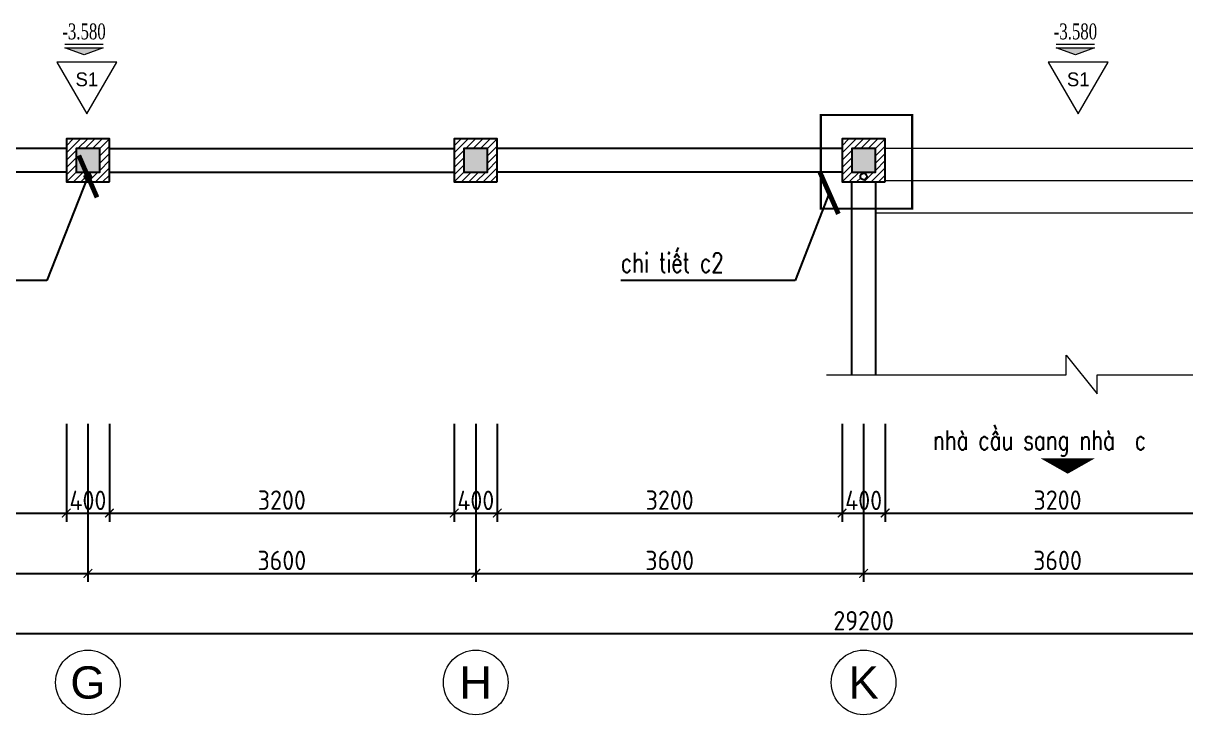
# Model space of a CAD drawing. Header units: inches. Extents: x 7154 to 95401, y -113037 to 84761.
# Drawn here: x 43858 to 54648, y -23111 to -16689 of the extents above; entities that cross this region are included whole.
import ezdxf
from ezdxf.enums import TextEntityAlignment as Align

# ---------------------------------------------------------------- set-up
doc = ezdxf.new("R2010")
doc.units = ezdxf.units.IN
doc.header["$MEASUREMENT"] = 0
doc.linetypes.add('HIDDEN2', pattern=[0.1875, 0.125, -0.0625])
doc.layers.get('DEFPOINTS').update_dxf_attribs({"color": 2})
for name, color, linetype in [('Dim', 144, 'Continuous'), ('HATCH', 8, 'Continuous'), ('TEXT', 2, 'Continuous'), ('THAY', 9, 'Continuous'), ('tuong', 4, 'Continuous')]:
    doc.layers.add(name, color=color, linetype=linetype)
for name, color, linetype, lineweight in [('HACTH', 252, 'Continuous', 5), ('KHUAT', 254, 'HIDDEN2', 15), ('NETTHAY', 144, 'Continuous', 15), ('ZONES', 7, 'Continuous', 18)]:
    doc.layers.add(name, color=color, linetype=linetype, lineweight=lineweight)
doc.styles.add('ARIALH', font='VnArialH.TTF')
doc.styles.add('AVANTH', font='VnAvantH.TTF')
doc.styles.add('ISOCP', font='isocp.shx')
doc.styles.add('VNS', font='vntimeh.shx', dxfattribs={"width": 0.7})
doc.styles.add('VNSIMLI', font='vnsimli.shx', dxfattribs={"width": 0.75})
doc.dimstyles.new('1-100', dxfattribs={"dimtxt": 180, "dimasz": 80, "dimexe": 80, "dimexo": 0, "dimgap": 30, "dimtad": 1, "dimdec": 0, "dimzin": 0, "dimdsep": 46, "dimtxsty": 'ISOCP', "dimblk1": 'ARCHTICK', "dimblk2": 'ARCHTICK', "dimsah": 1, "dimcen": 0.09, "dimdle": 80, "dimclrd": 8, "dimclre": 8, "dimclrt": 6, "dimadec": 0, "dimazin": 0, "dimtfac": 1, "dimtdec": 0, "dimtix": 1, "dimtmove": 2, "dimatfit": 3, "dimldrblk": 'ARCHTICK', "dimfxl": 80, "dimtolj": 1, "dimtzin": 0, "dimarcsym": 0})
doc.dimstyles.new('100x2nn', dxfattribs={"dimscale": 2, "dimtxt": 180, "dimasz": 80, "dimexe": 80, "dimexo": 0, "dimgap": 30, "dimtad": 1, "dimdec": 0, "dimzin": 0, "dimdsep": 46, "dimtxsty": 'ISOCP', "dimblk1": 'ARCHTICK', "dimblk2": 'ARCHTICK', "dimsah": 1, "dimcen": 0.09, "dimdle": 80, "dimclrd": 8, "dimclre": 8, "dimclrt": 7, "dimadec": 0, "dimazin": 0, "dimtfac": 1, "dimtdec": 0, "dimtmove": 2, "dimatfit": 3, "dimldrblk": 'ARCHTICK', "dimfxl": 80, "dimtolj": 1, "dimtzin": 0, "dimarcsym": 0})

# ---------------------------------------------------------------- blocks, each defined once
blk = doc.blocks.new('AXIS')
at = {"layer": 'ZONES'}
blk.add_circle((0, 0), 300, dxfattribs=at)
at = {"layer": 'ZONES', "style": 'ARIALH'}
blk.add_attdef('TENTRUCDINHVI', text='', height=300, dxfattribs=at).set_placement((0, 0), align=Align.MIDDLE)
blk = doc.blocks.new('_ArchTick')
at = {"color": 0, "linetype": 'ByBlock', "const_width": 0.15}
blk.add_lwpolyline([(-0.5, -0.5), (0.5, 0.5)], dxfattribs=at)
blk = doc.blocks.new('*D268')
at = {"layer": 'DEFPOINTS', "color": 0}
for p in [(41058.08931696857, -20408.55030754325), (44258.08931696857, -20408.55030754325), (44258.08931696857, -21237.95590081206)]:
    blk.add_point(p, dxfattribs=at)
at = {"layer": 'Dim', "color": 8, "lineweight": -2}
for p, q in [((41058.08931696857, -20408.55030754325), (41058.08931696857, -21317.95590081206)), ((44258.08931696857, -20408.55030754325), (44258.08931696857, -21317.95590081206)), ((40978.08931696857, -21237.95590081206), (44338.08931696857, -21237.95590081206))]:
    blk.add_line(p, q, dxfattribs=at)
at = {"layer": 'Dim', "color": 8, "lineweight": -2, "xscale": 80, "yscale": 80, "zscale": 80, "rotation": 180}
blk.add_blockref('_ArchTick', (41058.08931696857, -21237.95590081206), dxfattribs=at)
at = {"layer": 'Dim', "color": 8, "lineweight": -2, "xscale": 80, "yscale": 80, "zscale": 80}
blk.add_blockref('_ArchTick', (44258.08931696857, -21237.95590081206), dxfattribs=at)
at = {"layer": 'Dim', "color": 6, "insert": (42658.08931696857, -21117.93818427662), "char_height": 180, "attachment_point": 5, "style": 'ISOCP'}
blk.add_mtext('\\A1;3200', dxfattribs=at)
blk = doc.blocks.new('*D269')
at = {"layer": 'DEFPOINTS', "color": 0}
for p in [(44258.08931696857, -20408.55030754325), (44658.08931696857, -20408.55030754325), (44658.08931696857, -21237.95590081206)]:
    blk.add_point(p, dxfattribs=at)
at = {"layer": 'Dim', "color": 8, "lineweight": -2}
for p, q in [((44258.08931696857, -20408.55030754325), (44258.08931696857, -21317.95590081206)), ((44658.08931696857, -20408.55030754325), (44658.08931696857, -21317.95590081206)), ((44178.08931696857, -21237.95590081206), (44738.08931696857, -21237.95590081206))]:
    blk.add_line(p, q, dxfattribs=at)
at = {"layer": 'Dim', "color": 8, "lineweight": -2, "xscale": 80, "yscale": 80, "zscale": 80, "rotation": 180}
blk.add_blockref('_ArchTick', (44258.08931696857, -21237.95590081206), dxfattribs=at)
at = {"layer": 'Dim', "color": 8, "lineweight": -2, "xscale": 80, "yscale": 80, "zscale": 80}
blk.add_blockref('_ArchTick', (44658.08931696857, -21237.95590081206), dxfattribs=at)
at = {"layer": 'Dim', "color": 6, "insert": (44458.08931696857, -21120.22143787611), "char_height": 180, "attachment_point": 5, "style": 'ISOCP'}
blk.add_mtext('\\A1;400', dxfattribs=at)
blk = doc.blocks.new('*D270')
at = {"layer": 'DEFPOINTS', "color": 0}
for p in [(44658.08931696857, -20408.55030754325), (47858.08931696857, -20408.55030754325), (47858.08931696857, -21237.95590081206)]:
    blk.add_point(p, dxfattribs=at)
at = {"layer": 'Dim', "color": 8, "lineweight": -2}
for p, q in [((44658.08931696857, -20408.55030754325), (44658.08931696857, -21317.95590081206)), ((47858.08931696857, -20408.55030754325), (47858.08931696857, -21317.95590081206)), ((44578.08931696857, -21237.95590081206), (47938.08931696857, -21237.95590081206))]:
    blk.add_line(p, q, dxfattribs=at)
at = {"layer": 'Dim', "color": 8, "lineweight": -2, "xscale": 80, "yscale": 80, "zscale": 80, "rotation": 180}
blk.add_blockref('_ArchTick', (44658.08931696857, -21237.95590081206), dxfattribs=at)
at = {"layer": 'Dim', "color": 8, "lineweight": -2, "xscale": 80, "yscale": 80, "zscale": 80}
blk.add_blockref('_ArchTick', (47858.08931696857, -21237.95590081206), dxfattribs=at)
at = {"layer": 'Dim', "color": 6, "insert": (46258.08931696857, -21117.93818427662), "char_height": 180, "attachment_point": 5, "style": 'ISOCP'}
blk.add_mtext('\\A1;3200', dxfattribs=at)
blk = doc.blocks.new('*D271')
at = {"layer": 'DEFPOINTS', "color": 0}
for p in [(47858.08931696857, -20408.55030754325), (48258.08931696857, -20408.55030754325), (48258.08931696857, -21237.95590081206)]:
    blk.add_point(p, dxfattribs=at)
at = {"layer": 'Dim', "color": 8, "lineweight": -2}
for p, q in [((47858.08931696857, -20408.55030754325), (47858.08931696857, -21317.95590081206)), ((48258.08931696857, -20408.55030754325), (48258.08931696857, -21317.95590081206)), ((47778.08931696857, -21237.95590081206), (48338.08931696857, -21237.95590081206))]:
    blk.add_line(p, q, dxfattribs=at)
at = {"layer": 'Dim', "color": 8, "lineweight": -2, "xscale": 80, "yscale": 80, "zscale": 80, "rotation": 180}
blk.add_blockref('_ArchTick', (47858.08931696857, -21237.95590081206), dxfattribs=at)
at = {"layer": 'Dim', "color": 8, "lineweight": -2, "xscale": 80, "yscale": 80, "zscale": 80}
blk.add_blockref('_ArchTick', (48258.08931696857, -21237.95590081206), dxfattribs=at)
at = {"layer": 'Dim', "color": 6, "insert": (48058.08931696857, -21120.22143787611), "char_height": 180, "attachment_point": 5, "style": 'ISOCP'}
blk.add_mtext('\\A1;400', dxfattribs=at)
blk = doc.blocks.new('*D272')
at = {"layer": 'DEFPOINTS', "color": 0}
for p in [(48258.08931696857, -20408.55030754325), (51458.08931696834, -20408.55030754325), (51458.08931696834, -21237.95590081206)]:
    blk.add_point(p, dxfattribs=at)
at = {"layer": 'Dim', "color": 8, "lineweight": -2}
for p, q in [((48258.08931696857, -20408.55030754325), (48258.08931696857, -21317.95590081206)), ((51458.08931696834, -20408.55030754325), (51458.08931696834, -21317.95590081206)), ((48178.08931696857, -21237.95590081206), (51538.08931696834, -21237.95590081206))]:
    blk.add_line(p, q, dxfattribs=at)
at = {"layer": 'Dim', "color": 8, "lineweight": -2, "xscale": 80, "yscale": 80, "zscale": 80, "rotation": 180}
blk.add_blockref('_ArchTick', (48258.08931696857, -21237.95590081206), dxfattribs=at)
at = {"layer": 'Dim', "color": 8, "lineweight": -2, "xscale": 80, "yscale": 80, "zscale": 80}
blk.add_blockref('_ArchTick', (51458.08931696834, -21237.95590081206), dxfattribs=at)
at = {"layer": 'Dim', "color": 6, "insert": (49858.08931696846, -21117.93818427662), "char_height": 180, "attachment_point": 5, "style": 'ISOCP'}
blk.add_mtext('\\A1;3200', dxfattribs=at)
blk = doc.blocks.new('*D273')
at = {"layer": 'DEFPOINTS', "color": 0}
for p in [(51458.08931696834, -20408.55030754325), (51858.08931696834, -20408.55030754325), (51858.08931696834, -21237.95590081206)]:
    blk.add_point(p, dxfattribs=at)
at = {"layer": 'Dim', "color": 8, "lineweight": -2}
for p, q in [((51458.08931696834, -20408.55030754325), (51458.08931696834, -21317.95590081206)), ((51858.08931696834, -20408.55030754325), (51858.08931696834, -21317.95590081206)), ((51378.08931696834, -21237.95590081206), (51938.08931696834, -21237.95590081206))]:
    blk.add_line(p, q, dxfattribs=at)
at = {"layer": 'Dim', "color": 8, "lineweight": -2, "xscale": 80, "yscale": 80, "zscale": 80, "rotation": 180}
blk.add_blockref('_ArchTick', (51458.08931696834, -21237.95590081206), dxfattribs=at)
at = {"layer": 'Dim', "color": 8, "lineweight": -2, "xscale": 80, "yscale": 80, "zscale": 80}
blk.add_blockref('_ArchTick', (51858.08931696834, -21237.95590081206), dxfattribs=at)
at = {"layer": 'Dim', "color": 6, "insert": (51658.08931696834, -21120.22143787611), "char_height": 180, "attachment_point": 5, "style": 'ISOCP'}
blk.add_mtext('\\A1;400', dxfattribs=at)
blk = doc.blocks.new('*D274')
at = {"layer": 'DEFPOINTS', "color": 0}
for p in [(51858.08931696834, -20408.55030754325), (55058.08931697044, -20408.55030754325), (55058.08931697044, -21237.95590081206)]:
    blk.add_point(p, dxfattribs=at)
at = {"layer": 'Dim', "color": 8, "lineweight": -2}
for p, q in [((51858.08931696834, -20408.55030754325), (51858.08931696834, -21317.95590081206)), ((55058.08931697044, -20408.55030754325), (55058.08931697044, -21317.95590081206)), ((51778.08931696834, -21237.95590081206), (55138.08931697044, -21237.95590081206))]:
    blk.add_line(p, q, dxfattribs=at)
at = {"layer": 'Dim', "color": 8, "lineweight": -2, "xscale": 80, "yscale": 80, "zscale": 80, "rotation": 180}
blk.add_blockref('_ArchTick', (51858.08931696834, -21237.95590081206), dxfattribs=at)
at = {"layer": 'Dim', "color": 8, "lineweight": -2, "xscale": 80, "yscale": 80, "zscale": 80}
blk.add_blockref('_ArchTick', (55058.08931697044, -21237.95590081206), dxfattribs=at)
at = {"layer": 'Dim', "color": 6, "insert": (53458.08931696939, -21117.93818427662), "char_height": 180, "attachment_point": 5, "style": 'ISOCP'}
blk.add_mtext('\\A1;3200', dxfattribs=at)
blk = doc.blocks.new('*D285')
at = {"layer": 'DEFPOINTS', "color": 0}
for p in [(40858.08931696857, -20408.55030754325), (44458.08931696857, -20408.55030754325), (44458.08931696857, -21797.84452396166)]:
    blk.add_point(p, dxfattribs=at)
at = {"layer": 'Dim', "color": 8, "lineweight": -2}
for p, q in [((40858.08931696857, -20408.55030754325), (40858.08931696857, -21877.84452396166)), ((44458.08931696857, -20408.55030754325), (44458.08931696857, -21877.84452396166)), ((40778.08931696857, -21797.84452396166), (44538.08931696857, -21797.84452396166))]:
    blk.add_line(p, q, dxfattribs=at)
at = {"layer": 'Dim', "color": 8, "lineweight": -2, "xscale": 80, "yscale": 80, "zscale": 80, "rotation": 180}
blk.add_blockref('_ArchTick', (40858.08931696857, -21797.84452396166), dxfattribs=at)
at = {"layer": 'Dim', "color": 8, "lineweight": -2, "xscale": 80, "yscale": 80, "zscale": 80}
blk.add_blockref('_ArchTick', (44458.08931696857, -21797.84452396166), dxfattribs=at)
at = {"layer": 'Dim', "color": 6, "insert": (42658.08931696857, -21677.84452396166), "char_height": 180, "attachment_point": 5, "style": 'ISOCP'}
blk.add_mtext('\\A1;3600', dxfattribs=at)
blk = doc.blocks.new('*D286')
at = {"layer": 'DEFPOINTS', "color": 0}
for p in [(44458.08931696857, -20408.55030754325), (48058.08931696857, -20408.55030754325), (48058.08931696857, -21797.84452396166)]:
    blk.add_point(p, dxfattribs=at)
at = {"layer": 'Dim', "color": 8, "lineweight": -2}
for p, q in [((44458.08931696857, -20408.55030754325), (44458.08931696857, -21877.84452396166)), ((48058.08931696857, -20408.55030754325), (48058.08931696857, -21877.84452396166)), ((44378.08931696857, -21797.84452396166), (48138.08931696857, -21797.84452396166))]:
    blk.add_line(p, q, dxfattribs=at)
at = {"layer": 'Dim', "color": 8, "lineweight": -2, "xscale": 80, "yscale": 80, "zscale": 80, "rotation": 180}
blk.add_blockref('_ArchTick', (44458.08931696857, -21797.84452396166), dxfattribs=at)
at = {"layer": 'Dim', "color": 8, "lineweight": -2, "xscale": 80, "yscale": 80, "zscale": 80}
blk.add_blockref('_ArchTick', (48058.08931696857, -21797.84452396166), dxfattribs=at)
at = {"layer": 'Dim', "color": 6, "insert": (46258.08931696857, -21677.84452396166), "char_height": 180, "attachment_point": 5, "style": 'ISOCP'}
blk.add_mtext('\\A1;3600', dxfattribs=at)
blk = doc.blocks.new('*D287')
at = {"layer": 'DEFPOINTS', "color": 0}
for p in [(48058.08931696857, -20408.55030754325), (51658.08931696834, -20408.55030754325), (51658.08931696834, -21797.84452396166)]:
    blk.add_point(p, dxfattribs=at)
at = {"layer": 'Dim', "color": 8, "lineweight": -2}
for p, q in [((48058.08931696857, -20408.55030754325), (48058.08931696857, -21877.84452396166)), ((51658.08931696834, -20408.55030754325), (51658.08931696834, -21877.84452396166)), ((47978.08931696857, -21797.84452396166), (51738.08931696834, -21797.84452396166))]:
    blk.add_line(p, q, dxfattribs=at)
at = {"layer": 'Dim', "color": 8, "lineweight": -2, "xscale": 80, "yscale": 80, "zscale": 80, "rotation": 180}
blk.add_blockref('_ArchTick', (48058.08931696857, -21797.84452396166), dxfattribs=at)
at = {"layer": 'Dim', "color": 8, "lineweight": -2, "xscale": 80, "yscale": 80, "zscale": 80}
blk.add_blockref('_ArchTick', (51658.08931696834, -21797.84452396166), dxfattribs=at)
at = {"layer": 'Dim', "color": 6, "insert": (49858.08931696846, -21677.84452396166), "char_height": 180, "attachment_point": 5, "style": 'ISOCP'}
blk.add_mtext('\\A1;3600', dxfattribs=at)
blk = doc.blocks.new('*D288')
at = {"layer": 'DEFPOINTS', "color": 0}
for p in [(51658.08931696834, -20408.55030754325), (55258.08931696834, -20408.55030754325), (55258.08931696834, -21797.84452396166)]:
    blk.add_point(p, dxfattribs=at)
at = {"layer": 'Dim', "color": 8, "lineweight": -2}
for p, q in [((51658.08931696834, -20408.55030754325), (51658.08931696834, -21877.84452396166)), ((55258.08931696834, -20408.55030754325), (55258.08931696834, -21877.84452396166)), ((51578.08931696834, -21797.84452396166), (55338.08931696834, -21797.84452396166))]:
    blk.add_line(p, q, dxfattribs=at)
at = {"layer": 'Dim', "color": 8, "lineweight": -2, "xscale": 80, "yscale": 80, "zscale": 80, "rotation": 180}
blk.add_blockref('_ArchTick', (51658.08931696834, -21797.84452396166), dxfattribs=at)
at = {"layer": 'Dim', "color": 8, "lineweight": -2, "xscale": 80, "yscale": 80, "zscale": 80}
blk.add_blockref('_ArchTick', (55258.08931696834, -21797.84452396166), dxfattribs=at)
at = {"layer": 'Dim', "color": 6, "insert": (53458.08931696834, -21677.84452396166), "char_height": 180, "attachment_point": 5, "style": 'ISOCP'}
blk.add_mtext('\\A1;3600', dxfattribs=at)
blk = doc.blocks.new('*D324')
at = {"layer": 'DEFPOINTS', "color": 0}
for p in [(37058.08931696881, -20408.55030754325), (66258.08931697253, -20408.55030754325), (66258.08931697253, -22357.73314711126)]:
    blk.add_point(p, dxfattribs=at)
at = {"layer": 'Dim', "color": 8, "lineweight": -2}
for p, q in [((37058.08931696881, -20408.55030754325), (37058.08931696881, -22437.73314711126)), ((66258.08931697253, -20408.55030754325), (66258.08931697253, -22437.73314711126)), ((36978.08931696881, -22357.73314711126), (66338.08931697253, -22357.73314711126))]:
    blk.add_line(p, q, dxfattribs=at)
at = {"layer": 'Dim', "color": 8, "lineweight": -2, "xscale": 80, "yscale": 80, "zscale": 80, "rotation": 180}
blk.add_blockref('_ArchTick', (37058.08931696881, -22357.73314711126), dxfattribs=at)
at = {"layer": 'Dim', "color": 8, "lineweight": -2, "xscale": 80, "yscale": 80, "zscale": 80}
blk.add_blockref('_ArchTick', (66258.08931697253, -22357.73314711126), dxfattribs=at)
at = {"layer": 'Dim', "color": 6, "insert": (51658.08931697067, -22237.67192826405), "char_height": 180, "attachment_point": 5, "style": 'ISOCP'}
blk.add_mtext('\\A1;29200', dxfattribs=at)
blk = doc.blocks.new('CAODO')
blk.add_hatch(color=256).paths.add_polyline_path([(0, 0), (-225, 80), (225, 80)])
blk.add_line((-224.9999999980209, 123.5442020691989), (225.0000000019791, 123.5442020691989))
blk.add_lwpolyline([(0, 0), (-225, 80), (225, 80), (0, 0)])
at = {"layer": 'ZONES', "style": 'VNS', "width": 0.7}
blk.add_attdef('CAODO', text='', height=187.2, dxfattribs=at).set_placement((1.979060471057892e-09, 273.5442020691989), align=Align.MIDDLE)
blk = doc.blocks.new('MAT')
blk.add_lwpolyline([(-11.35755759902531, 94.63501609479226), (508.2576846716693, 994.6350160947914), (-530.9727998696653, 994.6350160947914)], close=True)
at = {"layer": 'ZONES', "style": 'AVANTH'}
blk.add_attdef('DS', text='', height=240, dxfattribs=at).set_placement((-11.35755760129905, 694.6350160944285), align=Align.MIDDLE)

msp = doc.modelspace()

# ---------------------------------------------------------------- hatches: boundary and pattern name
at = {"layer": 'HACTH'}
h = msp.add_hatch(dxfattribs=at)
h.set_pattern_fill('ANSI31', color=256, scale=15, style=0)
h.set_pattern_definition([(45, (44258.08931696857, -18163.28373401542), (-33.67596045400932, 33.67596045400933), [])])
h.paths.add_polyline_path([(44658.08931696857, -17763.28373401542), (44258.08931696857, -17763.28373401542), (44258.08931696857, -18163.28373401542), (44658.08931696857, -18163.28373401542)])
h.paths.add_polyline_path([(44568.08931696857, -17853.28373401542), (44568.08931696857, -18073.28373401542), (44348.08931696857, -18073.28373401542), (44348.08931696857, -17853.28373401542)], flags=16)
h.paths.add_polyline_path([(44488.08931696857, -18112.11699754675, -1), (44428.08931696857, -18112.11699754675, -1)], flags=16)
h = msp.add_hatch(dxfattribs=at)
h.set_pattern_fill('ANSI31', color=256, scale=15, style=0)
h.set_pattern_definition([(45, (47858.08931696857, -18163.28373401542), (-33.67596045400932, 33.67596045400933), [])])
h.paths.add_polyline_path([(48258.08931696834, -17763.28373401542), (47858.08931696857, -17763.28373401542), (47858.08931696857, -18163.28373401542), (48258.08931696857, -18163.28373401542)])
h.paths.add_polyline_path([(48168.08931696834, -17853.28373401542), (48168.08931696834, -18073.28373401542), (47948.08931696834, -18073.28373401542), (47948.08931696834, -17853.28373401542)], flags=16)
h = msp.add_hatch(dxfattribs=at)
h.set_pattern_fill('ANSI31', color=256, scale=15, style=0)
h.set_pattern_definition([(45, (51458.08931696834, -18163.28373401542), (-33.67596045400932, 33.67596045400933), [])])
h.paths.add_polyline_path([(51858.08931696834, -17763.28373401542), (51458.08931696834, -17763.28373401542), (51458.08931696834, -18163.28373401542), (51858.08931696834, -18163.28373401542)])
h.paths.add_polyline_path([(51768.08931696834, -17853.28373401542), (51768.08931696834, -18073.28373401542), (51548.08931696834, -18073.28373401542), (51548.08931696834, -17853.28373401542)], flags=16)
h.paths.add_polyline_path([(51688.08931696834, -18112.11699754675, -1), (51628.08931696834, -18112.11699754675, -1)], flags=16)
at = {"layer": 'HATCH'}
for points in [[(44568.08931696857, -17853.28373401542), (44348.08931696857, -17853.28373401542), (44348.08931696857, -18073.28373401542), (44568.08931696857, -18073.28373401542)], [(48168.08931696834, -17853.28373401542), (47948.08931696834, -17853.28373401542), (47948.08931696834, -18073.28373401542), (48168.08931696834, -18073.28373401542)], [(51768.08931696834, -17853.28373401542), (51548.08931696834, -17853.28373401542), (51548.08931696834, -18073.28373401542), (51768.08931696834, -18073.28373401542)]]:
    msp.add_hatch(color=256, dxfattribs=at).paths.add_polyline_path(points)

# ---------------------------------------------------------------- linework, layer by layer
at = {"layer": 'HACTH', "linetype": 'Continuous'}
msp.add_lwpolyline([(51312.89771683025, -19954.56895238417), (53538.75237112818, -19954.56895238417), (53538.75237112818, -19770.46263806918), (53826.08713566884, -20131.16517457389), (53826.08713566884, -19954.56895238417), (55890.58202946978, -19954.56895238417)], dxfattribs=at)
at = {"layer": 'KHUAT', "color": 1, "ltscale": 1000, "const_width": 20}
msp.add_lwpolyline([(51261.62005196465, -17541.48040259467), (52108.78704902576, -17541.48040259467), (52108.78704902576, -18411.65420212387), (51261.62005196465, -18411.65420212387)], close=True, dxfattribs=at)
at = {"layer": 'NETTHAY', "ltscale": 400}
for p, q in [((55058.08931696834, -17853.28373401589), (51858.08931696857, -17853.28373401635)), ((55058.08931696857, -18153.28373401589), (51858.08931696857, -18153.28373401635)), ((55148.08931696624, -18453.28373401589), (51768.08931697113, -18453.28373401589))]:
    msp.add_line(p, q, dxfattribs=at)
at = {"layer": 'TEXT'}
msp.add_lwpolyline([(53552.62307069101, -20872.65382988541, 0, 500, 0), (53552.62307069101, -20730.95529256319, 500, 500, 0)], format="xyseb", dxfattribs=at)
at = {"layer": 'THAY', "ltscale": 400}
for p, q in [((44258.08931696857, -17853.28373401589), (41058.08931696857, -17853.28373401635)), ((44658.08931696857, -17853.28373401589), (47858.08931696857, -17853.28373401635)), ((51458.08931696834, -17853.28373401589), (48258.08931696834, -17853.28373401635)), ((44258.08931696857, -18073.28373401589), (41058.08931696857, -18073.28373401635)), ((44658.08931696857, -18073.28373401589), (47858.08931696857, -18073.28373401635)), ((51458.08931696834, -18073.28373401589), (48258.08931696857, -18073.28373401635)), ((51548.089316973, -19954.56895238417), (51548.089316973, -18163.28373401542)), ((51768.089316973, -18163.28373401542), (51768.089316973, -19954.56895238417))]:
    msp.add_line(p, q, dxfattribs=at)
at = {"layer": 'tuong'}
for points in [[(44658.08931696857, -18163.28373401542), (44658.08931696857, -17763.28373401542), (44258.08931696857, -17763.28373401542), (44258.08931696857, -18163.28373401542)], [(48258.08931696857, -18163.28373401542), (48258.08931696857, -17763.28373401542), (47858.08931696857, -17763.28373401542), (47858.08931696857, -18163.28373401542)], [(51858.08931696834, -18163.28373401542), (51858.08931696834, -17763.28373401542), (51458.08931696834, -17763.28373401542), (51458.08931696834, -18163.28373401542)], [(44348.08931696857, -18073.28373401542), (44568.08931696857, -18073.28373401542), (44568.08931696857, -17853.28373401542), (44348.08931696857, -17853.28373401542)], [(47948.08931696834, -18073.28373401542), (48168.08931696834, -18073.28373401542), (48168.08931696834, -17853.28373401542), (47948.08931696834, -17853.28373401542)], [(51548.08931696834, -18073.28373401542), (51768.08931696834, -18073.28373401542), (51768.08931696834, -17853.28373401542), (51548.08931696834, -17853.28373401542)]]:
    msp.add_lwpolyline(points, close=True, dxfattribs=at)
for centre in [(44458.08931696857, -18112.11699754675), (51658.08931696834, -18112.11699754675)]:
    msp.add_circle(centre, 30, dxfattribs=at)

# ---------------------------------------------------------------- block references
at = {"layer": 'ZONES'}
for name, p, xscale, yscale, zscale, values in [('CAODO', (44422.13573717326, -16981.24568154686), 0.7875000000931323, 0.7875000000931323, 0.7874999999999659, {'CAODO': '-3.580'}), ('CAODO', (53624.05764904292, -16981.24568154686), 0.7875000000931323, 0.7875000000931323, 0.7874999999999659, {'CAODO': '-3.580'}), ('MAT', (44454.24060524697, -17581.64522268181), 0.534599999897182, 0.534599999897182, 0.5345999999901214, {'DS': 's1'}), ('MAT', (53656.16251711664, -17581.64522268181), 0.534599999897182, 0.534599999897182, 0.5345999999901214, {'DS': 's1'})]:
    msp.add_blockref(name, p, dxfattribs=dict(at, xscale=xscale, yscale=yscale, zscale=zscale)).add_auto_attribs(values)
for p, values in [((44458.08931696857, -22810.92438025237), {'TENTRUCDINHVI': 'g'}), ((48058.08931696857, -22810.92438025237), {'TENTRUCDINHVI': 'h'}), ((51658.08931696834, -22810.92438025237), {'TENTRUCDINHVI': 'k'})]:
    msp.add_blockref('AXIS', p, dxfattribs=at).add_auto_attribs(values)

# ---------------------------------------------------------------- texts
at = {"layer": 'TEXT', "color": 7, "style": 'VNSIMLI', "width": 0.75}
for s, height, p in [('chi tiÕt c2', 179.9999999999999, (49404.72500029556, -19002.72161015426)), ('nhµ cÇu sang nhµ  c ', 180, (52300.70343588828, -20650.06005688501))]:
    msp.add_text(s, height=height, dxfattribs=at).set_placement(p)

# ---------------------------------------------------------------- dimensions: what is measured, and where the dimension line sits
at = {"layer": 'Dim'}
for base, p1, p2, picture, middle in [((66258.08931697253, -22357.73314711126), (37058.08931696881, -20408.55030754325), (66258.08931697253, -20408.55030754325), '*D324', (51658.08931697067, -22237.67192826405)), ((44458.08931696857, -21797.84452396166), (40858.08931696857, -20408.55030754325), (44458.08931696857, -20408.55030754325), '*D285', (42658.08931696857, -21677.84452396166)), ((44258.08931696857, -21237.95590081206), (41058.08931696857, -20408.55030754325), (44258.08931696857, -20408.55030754325), '*D268', (42658.08931696857, -21117.93818427662)), ((48058.08931696857, -21797.84452396166), (44458.08931696857, -20408.55030754325), (48058.08931696857, -20408.55030754325), '*D286', (46258.08931696857, -21677.84452396166)), ((47858.08931696857, -21237.95590081206), (44658.08931696857, -20408.55030754325), (47858.08931696857, -20408.55030754325), '*D270', (46258.08931696857, -21117.93818427662)), ((51658.08931696834, -21797.84452396166), (48058.08931696857, -20408.55030754325), (51658.08931696834, -20408.55030754325), '*D287', (49858.08931696846, -21677.84452396166)), ((51458.08931696834, -21237.95590081206), (48258.08931696857, -20408.55030754325), (51458.08931696834, -20408.55030754325), '*D272', (49858.08931696846, -21117.93818427662)), ((55258.08931696834, -21797.84452396166), (51658.08931696834, -20408.55030754325), (55258.08931696834, -20408.55030754325), '*D288', (53458.08931696834, -21677.84452396166)), ((55058.08931697044, -21237.95590081206), (51858.08931696834, -20408.55030754325), (55058.08931697044, -20408.55030754325), '*D274', (53458.08931696939, -21117.93818427662))]:
    dim = msp.add_linear_dim(base=base, p1=p1, p2=p2, dimstyle='1-100', dxfattribs=at)
    dim.commit()
    dim.dimension.update_dxf_attribs({"geometry": picture, "text_midpoint": middle})
for base, p1, p2, picture, middle in [((44658.08931696857, -21237.95590081206), (44258.08931696857, -20408.55030754325), (44658.08931696857, -20408.55030754325), '*D269', (44458.08931696857, -21120.22143787611)), ((48258.08931696857, -21237.95590081206), (47858.08931696857, -20408.55030754325), (48258.08931696857, -20408.55030754325), '*D271', (48058.08931696857, -21120.22143787611)), ((51858.08931696834, -21237.95590081206), (51458.08931696834, -20408.55030754325), (51858.08931696834, -20408.55030754325), '*D273', (51658.08931696834, -21120.22143787611))]:
    dim = msp.add_linear_dim(base=base, p1=p1, p2=p2, dimstyle='1-100', dxfattribs=at)
    dim.commit()
    dim.dimension.update_dxf_attribs({"geometry": picture, "text_midpoint": middle, "dimtype": 160})

# ---------------------------------------------------------------- leaders
at = {"layer": 'ZONES', "linetype": 'Continuous'}
for points in [[(44458.08931696857, -18112.11699754675), (44076.78949462087, -19079.47627398395), (41676.97962615755, -19079.47627398395)], [(51338.09533669404, -18266.22094922164), (51023.63187912991, -19079.47627398395), (49404.94815914053, -19079.47627398395)]]:
    msp.add_leader(points, dimstyle='100x2nn', override={"dimasz": 150, "dimtad": 0}, dxfattribs=at)

doc.saveas('drawing.dxf')
